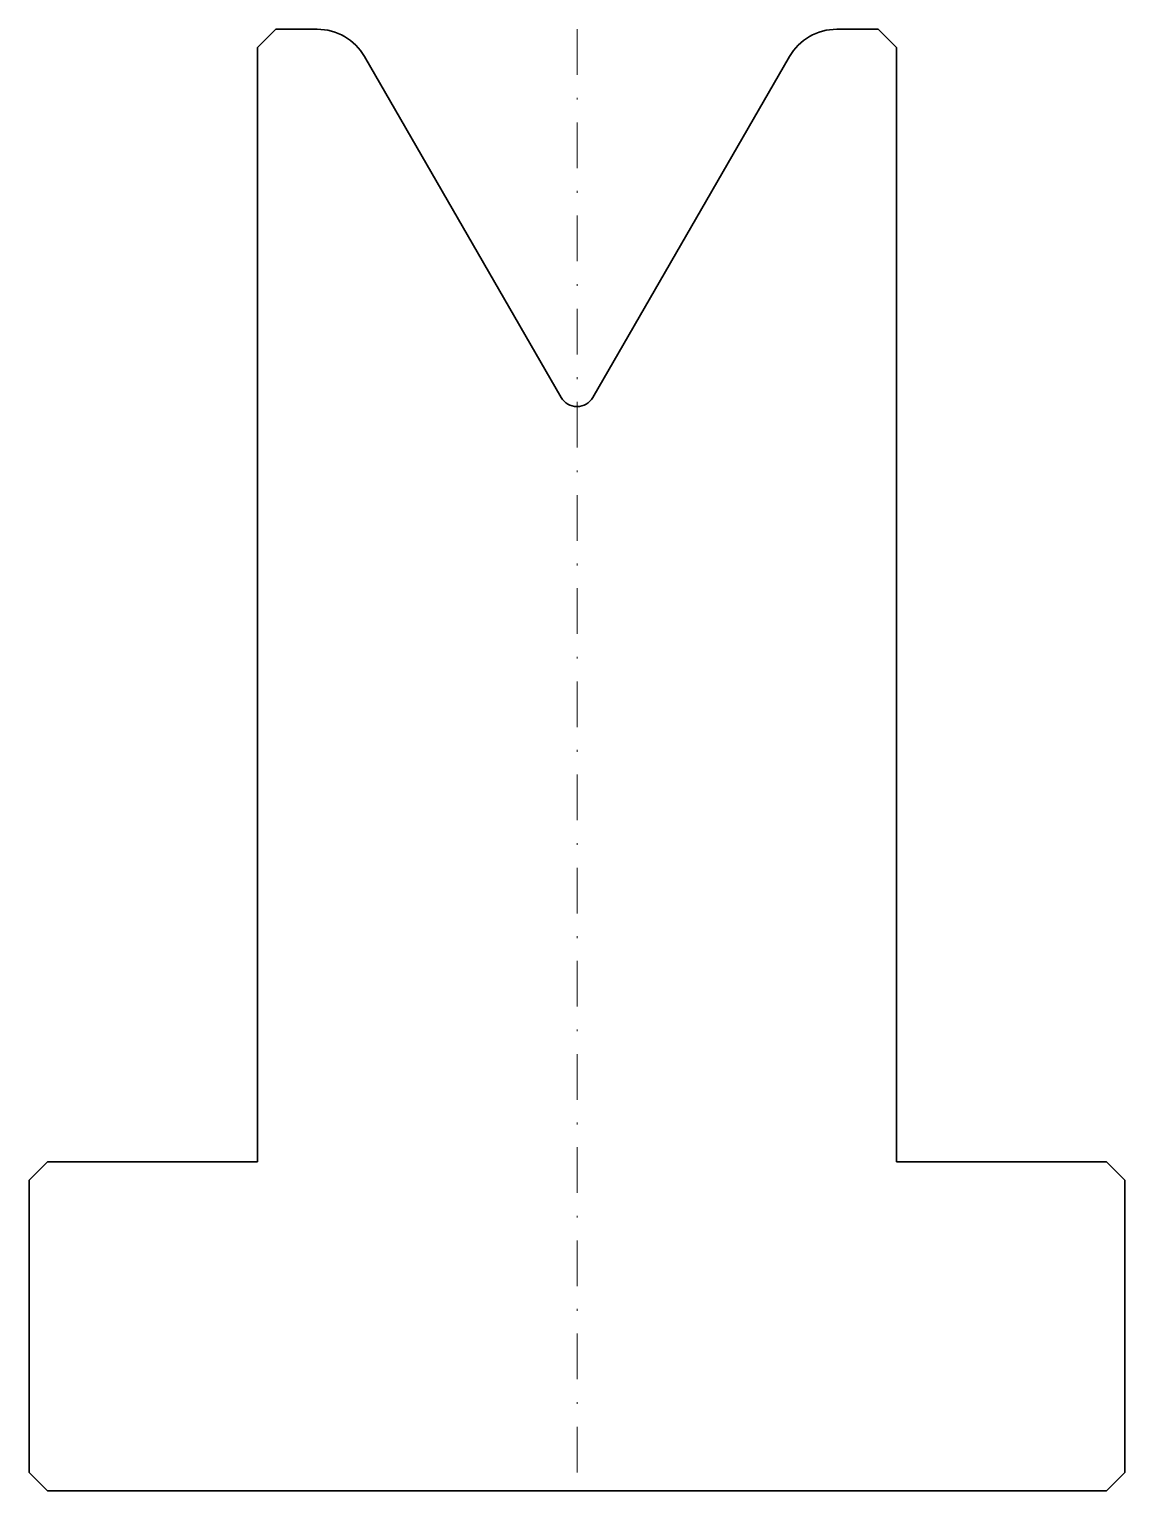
# Model space of a CAD drawing. Header units: millimetres. Extents: x -30 to 30, y -80 to 0.
import ezdxf

# ---------------------------------------------------------------- set-up
doc = ezdxf.new("R2010")
doc.units = ezdxf.units.MM
doc.header["$LTSCALE"] = 5
doc.linetypes.add('AUSGEZOGEN', pattern=[0])
doc.linetypes.add('DASHDOT', pattern=[1, 0.5, -0.25, 0, -0.25])
doc.layers.add('2', color=7, linetype='Continuous')

# ---------------------------------------------------------------- blocks, each defined once
blk = doc.blocks.new('20311_nNn00')
at = {"layer": '2', "color": 7, "linetype": 'AUSGEZOGEN', "lineweight": 35}
for p, q in [((-16.5, 0), (-17.5, -1)), ((-14.232, 0), (-16.5, 0)), ((16.5, 0), (14.232, 0)), ((17.5, -1), (16.5, 0)), ((-17.5, -1), (-17.5, -62)), ((-0.866, -20.151), (-11.634, -1.5)), ((11.634, -1.5), (0.866, -20.151)), ((17.5, -62), (17.5, -1)), ((-29, -62), (-30, -63)), ((-17.5, -62), (-29, -62)), ((29, -62), (17.5, -62)), ((30, -63), (29, -62)), ((-30, -63), (-30, -79)), ((30, -79), (30, -63)), ((-30, -79), (-29, -80)), ((29, -80), (30, -79)), ((-29, -80), (29, -80))]:
    blk.add_line(p, q, dxfattribs=at)
for centre, radius, start, end in [((-14.232, -3), 3, 30, 90), ((14.232, -3), 3, 90, 150), ((0, -19.651), 1, 210, 330)]:
    blk.add_arc(centre, radius, start, end, dxfattribs=at)

msp = doc.modelspace()

# ---------------------------------------------------------------- linework, layer by layer
at = {"layer": '2', "color": 7, "linetype": 'DASHDOT', "lineweight": 18}
msp.add_line((0, 0), (0, -80), dxfattribs=at)

# ---------------------------------------------------------------- block references
msp.add_blockref('20311_nNn00', (0, 0))

doc.saveas('drawing.dxf')
